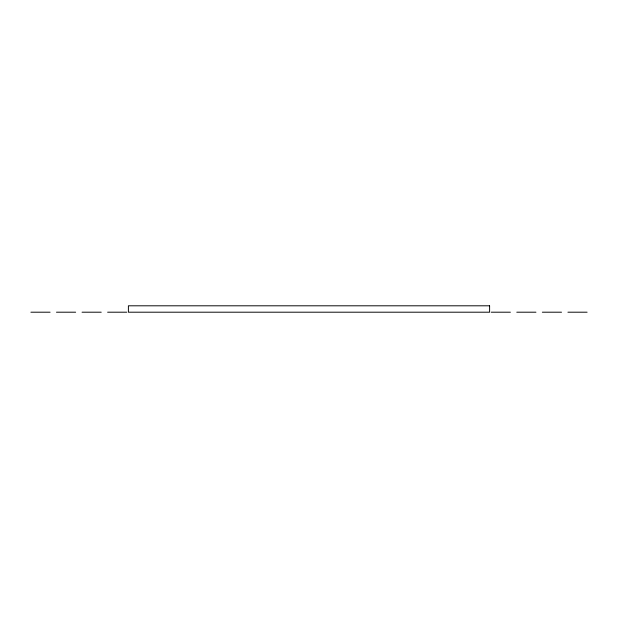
<?xml version="1.0" encoding="UTF-8"?>
<svg xmlns="http://www.w3.org/2000/svg" width="618" height="618" viewBox="0 0 618 618"><rect width="100%" height="100%" fill="white"/><g stroke="black" fill="none" stroke-linecap="round" stroke-linejoin="round"><path stroke-width="0.93" d="M30.9 312.198L50.081 312.198M56.47 312.198L75.651 312.198M82.047 312.198L101.221 312.198M107.617 312.198L126.798 312.198M491.202 312.198L510.383 312.198M516.779 312.198L535.953 312.198M542.349 312.198L561.53 312.198M567.919 312.198L587.1 312.198M489.603 305.802L128.397 305.802L128.397 312.198L489.603 312.198L489.603 305.802"/></g></svg>
